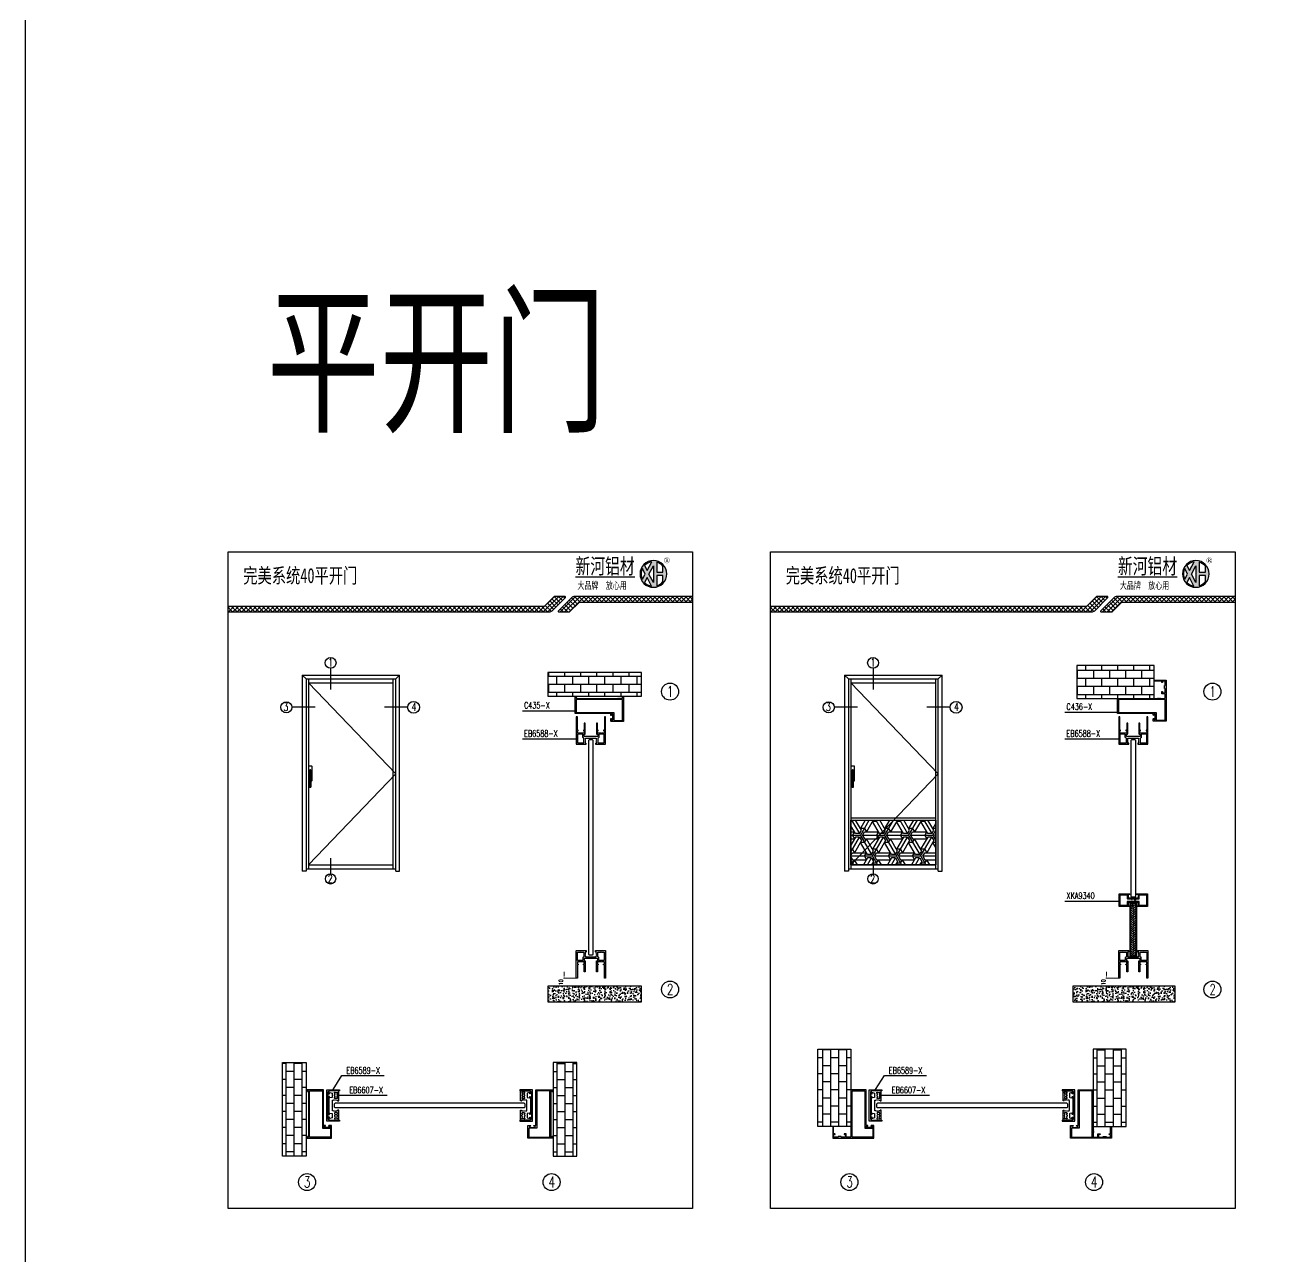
# Model space of a CAD drawing. Header units: millimetres. Extents: x 4423 to 13326, y -1516 to 5738.
# Drawn here: x 4423 to 6022, y 1452 to 3011 of the extents above; entities that cross this region are included whole.
import ezdxf

# ---------------------------------------------------------------- set-up
doc = ezdxf.new("R2010")
doc.units = ezdxf.units.MM
doc.header["$LTSCALE"] = 0.5
for name, color, linetype in [('图层1', 1, 'Continuous'), ('墙体', 2, 'Continuous'), ('玻璃', 4, 'Continuous'), ('铝型材', 1, 'Continuous')]:
    doc.layers.add(name, color=color, linetype=linetype)
doc.styles.add('CTXT', font='romand.shx', dxfattribs={"width": 0.7, "height": 5})
doc.styles.add('宋体', font='', dxfattribs={"height": 3})
doc.styles.add('汇总标注', font='romand.shx', dxfattribs={"width": 0.7, "height": 5})
doc.styles.get('宋体').set_extended_font_data('SimSun')
doc.dimstyles.new('1汇总比例', dxfattribs={"dimscale": 0, "dimtxt": 5, "dimasz": 4, "dimexe": 0.7, "dimexo": 0.625, "dimgap": 1.5, "dimtad": 1, "dimzin": 9, "dimdsep": 46, "dimtxsty": '汇总标注', "dimcen": 0, "dimclrd": 3, "dimclre": 3, "dimclrt": 2, "dimadec": 1, "dimazin": 2, "dimtfac": 1, "dimtofl": 0, "dimtmove": 0, "dimatfit": 3, "dimfxl": 0, "dimtolj": 1, "dimlwd": 13, "dimlwe": 13, "dimarcsym": 0})

# ---------------------------------------------------------------- blocks, each defined once
blk = doc.blocks.new('*D255')
at = {"layer": 'Defpoints', "color": 0, "ltscale": 0.4, "transparency": 16777216}
for p in [(5105.4, 1794.6), (5121.5, 1804.6), (5121.5, 1794.6)]:
    blk.add_point(p, dxfattribs=at)
at = {"layer": '铝型材', "color": 3, "lineweight": 13, "ltscale": 0.4, "transparency": 16777216}
for p, q in [((5105.4, 1808.6), (5105.4, 1812.6)), ((5120.8, 1804.6), (5104.7, 1804.6)), ((5120.8, 1794.6), (5104.7, 1794.6)), ((5105.4, 1790.6), (5105.4, 1786.6))]:
    blk.add_line(p, q, dxfattribs=at)
at = {"layer": '铝型材', "color": 3, "ltscale": 0.4, "transparency": 16777216}
for points in [[(5104.7, 1808.6), (5106.1, 1808.6), (5105.4, 1804.6)], [(5104.7, 1790.6), (5106.1, 1790.6), (5105.4, 1794.6)]]:
    blk.add_solid(points, dxfattribs=at)
at = {"layer": '铝型材', "color": 2, "ltscale": 0.4, "transparency": 16777216, "insert": (5101.4, 1799.6), "char_height": 5, "attachment_point": 5, "rotation": 90, "style": '汇总标注'}
blk.add_mtext('\\A1;10', dxfattribs=at)
blk = doc.blocks.new('*D256')
at = {"layer": 'Defpoints', "color": 0, "ltscale": 0.4, "transparency": 16777216}
for p in [(5791.9, 1794.6), (5808, 1804.6), (5808, 1794.6)]:
    blk.add_point(p, dxfattribs=at)
at = {"layer": '铝型材', "color": 3, "lineweight": 13, "ltscale": 0.4, "transparency": 16777216}
for p, q in [((5791.9, 1808.6), (5791.9, 1812.6)), ((5807.3, 1804.6), (5791.2, 1804.6)), ((5807.3, 1794.6), (5791.2, 1794.6)), ((5791.9, 1790.6), (5791.9, 1786.6))]:
    blk.add_line(p, q, dxfattribs=at)
at = {"layer": '铝型材', "color": 3, "ltscale": 0.4, "transparency": 16777216}
for points in [[(5791.3, 1808.6), (5792.6, 1808.6), (5791.9, 1804.6)], [(5791.3, 1790.6), (5792.6, 1790.6), (5791.9, 1794.6)]]:
    blk.add_solid(points, dxfattribs=at)
at = {"layer": '铝型材', "color": 2, "ltscale": 0.4, "transparency": 16777216, "insert": (5787.9, 1799.6), "char_height": 5, "attachment_point": 5, "rotation": 90, "style": '汇总标注'}
blk.add_mtext('\\A1;10', dxfattribs=at)
blk = doc.blocks.new('C435-X', base_point=(73.3, 13.6))
at = {"layer": '铝型材', "ltscale": 0.4}
for points in [[(57, 36.4), (57, 33.8, 1), (58.1, 33.8), (58.1, 35), (59.5, 35), (59.5, 27.5), (58.1, 27.5), (58.1, 28.9, 1), (57, 28.9), (57, 26.9), (33, 26.9), (32.8, 26.7), (32.6, 26.9), (12.3, 26.9, 0.414214), (11.8, 26.4), (11.8, 7.9), (11.8, 5.2, 0.414214), (12.1, 4.9), (14.1, 4.9, 0.414214), (14.4, 5.2), (14.4, 5.7, 0.414214), (14.1, 6), (13.1, 6), (13.1, 7.9), (32.4, 7.9), (32.6, 8.1), (32.8, 7.9), (35.6, 7.9), (35.8, 8.1), (36, 7.9), (66.1, 7.9, 1), (66.7, 7.9), (67.6, 7.9, 1), (68.2, 7.9), (69.1, 7.9, 1), (69.7, 7.9), (72, 7.9), (72, 6), (71, 6, 0.414214), (70.7, 5.7), (70.7, 5.2, 0.414214), (71, 4.9), (73, 4.9, 0.414214), (73.3, 5.2), (73.3, 36.6, 0.414214), (73, 36.9), (57.5, 36.9, 0.414214)], [(72, 9.2), (13.1, 9.2), (13.1, 25.6), (60.4, 25.6, 0.414214), (60.7, 25.9), (60.7, 35.6), (72, 35.6)]]:
    blk.add_lwpolyline(points, format="xyb", close=True, dxfattribs=at)
blk = doc.blocks.new('EB6588-X', base_point=(41, 39.3))
at = {"layer": '铝型材', "ltscale": 0.4}
for points in [[(47.4, 46.2), (47, 45.9, -0.668179), (46.7, 46), (46.7, 47.1, -0.414214), (46.9, 47.3), (59.2, 47.3, -0.414214), (59.5, 47), (59.5, 12.6, -0.414214), (59.2, 12.3), (58.4, 12.3, -0.414214), (58.1, 12.6), (58.1, 29.3), (57.4, 29.3, -0.414214), (57.1, 29.6), (57.1, 29.8, -0.414214), (57.4, 30.1), (58.1, 30.1), (58.1, 33.1), (54.3, 33.1), (54, 33.4), (53.7, 33.1), (49.3, 33.1), (49.3, 30.1), (50, 30.1, -0.414214), (50.3, 29.8), (50.3, 29.6, -0.414214), (50, 29.3), (49.3, 29.3), (49.3, 20.6, -0.414214), (49, 20.3), (48.4, 20.3, -0.414214), (48.1, 20.6), (48.1, 34, -0.414214), (48.4, 34.3), (49.6, 34.3), (49.6, 37.3), (32.4, 37.3), (32.4, 34.3), (33.6, 34.3, -0.414214), (33.9, 34), (33.9, 20.6, -0.414214), (33.6, 20.3), (33, 20.3, -0.414214), (32.7, 20.6), (32.7, 29.3), (32, 29.3, -0.414214), (31.7, 29.6), (31.7, 29.8, -0.414214), (32, 30.1), (32.7, 30.1), (32.7, 33.1), (28.3, 33.1), (28, 33.4), (27.7, 33.1), (23.9, 33.1), (23.9, 30.1), (24.6, 30.1, -0.414214), (24.9, 29.8), (24.9, 29.6, -0.414214), (24.6, 29.3), (23.9, 29.3), (23.9, 12.6, -0.414214), (23.6, 12.3), (22.8, 12.3, -0.414214), (22.5, 12.6), (22.5, 47, -0.414214), (22.8, 47.3), (35, 47.3, -0.414214), (35.2, 47.1), (35.2, 46, -0.668179), (34.9, 45.9), (34.5, 46.2, 0.668179), (34.2, 46.1), (34.2, 44.6), (33.9, 44.3), (34.2, 44), (33.9, 43.7), (34.2, 43.4), (33.9, 43.1), (34.2, 42.8), (33.9, 42.5), (34.2, 42.2), (33.9, 41.9), (34.2, 41.6), (33.9, 41.3), (34.2, 41), (33.9, 40.7), (34.2, 40.4), (34.2, 39.8, 0.414214), (34.7, 39.3), (47.2, 39.3, 0.414214), (47.7, 39.8), (47.7, 40.4), (48, 40.7), (47.7, 41), (48, 41.3), (47.7, 41.6), (48, 41.9), (47.7, 42.2), (48, 42.5), (47.7, 42.8), (48, 43.1), (47.7, 43.4), (48, 43.7), (47.7, 44), (48, 44.3), (47.7, 44.6), (47.7, 46.1, 0.668179)], [(30.9, 38.3), (30.9, 34.6), (24, 34.6), (24, 45.3), (27.7, 45.3), (28, 45.6), (28.3, 45.3), (32.2, 45.3), (32.2, 39.3), (31.9, 39.3, 0.414214)], [(49.7, 39.3), (49.7, 45.3), (53.7, 45.3), (54, 45.6), (54.3, 45.3), (58, 45.3), (58, 34.6), (51.1, 34.6), (51.1, 38.3, 0.414214), (50.1, 39.3)]]:
    blk.add_lwpolyline(points, format="xyb", close=True, dxfattribs=at)
blk = doc.blocks.new('EB6607-X', base_point=(28.5, 10.9))
at = {"layer": '铝型材', "ltscale": 0.4}
for points in [[(22.4, 17.6, 0.668179), (22.8, 17.7), (22.8, 18.7, 0.414214), (22.6, 18.9), (10.3, 18.9, 0.402142), (10, 18.6), (10, 17.9), (9.6, 17), (9.6, 16.2), (10, 14.3), (10, 6.7, 0.414214), (10.3, 6.4), (13.4, 6.4, 0.414214), (13.7, 6.7), (13.7, 7.1, 0.414214), (13.4, 7.4), (12.4, 7.4, -0.493145), (12.1, 7.8), (12.8, 10.4, -0.339454), (13.1, 10.6), (17.9, 10.6, -0.339454), (18.2, 10.4), (18.9, 7.8, -0.493145), (18.6, 7.4), (17.6, 7.4, 0.414214), (17.3, 7.1), (17.3, 6.7, 0.414214), (17.6, 6.4), (39.4, 6.4, 0.414214), (39.7, 6.7), (39.7, 7.1, 0.414214), (39.4, 7.4), (38.4, 7.4, -0.493145), (38.1, 7.8), (38.8, 10.4, -0.339454), (39.1, 10.6), (43.9, 10.6, -0.339454), (44.2, 10.4), (44.9, 7.8, -0.493145), (44.6, 7.4), (43.6, 7.4, 0.414214), (43.3, 7.1), (43.3, 6.7, 0.414214), (43.6, 6.4), (46.7, 6.4, 0.414214), (47, 6.7), (47, 14.3), (47.4, 16.2), (47.4, 17), (47, 17.9), (47, 18.6, 0.402142), (46.7, 18.9), (34.5, 18.9, 0.414214), (34.3, 18.7), (34.3, 17.7, 0.668179), (34.6, 17.6), (34.9, 17.9, -0.668179), (35.3, 17.7), (35.3, 16.2), (35.6, 15.9), (35.3, 15.6), (35.6, 15.3), (35.3, 15), (35.6, 14.7), (35.3, 14.4), (35.6, 14.1), (35.3, 13.8), (35.6, 13.5), (35.3, 13.2), (35.6, 12.9), (35.3, 12.6), (35.6, 12.3), (35.3, 12), (35.3, 11.4, -0.414214), (34.8, 10.9), (22.3, 10.9, -0.414214), (21.8, 11.4), (21.8, 12), (21.5, 12.3), (21.8, 12.6), (21.5, 12.9), (21.8, 13.2), (21.5, 13.5), (21.8, 13.8), (21.5, 14.1), (21.8, 14.4), (21.5, 14.7), (21.8, 15), (21.5, 15.3), (21.8, 15.6), (21.5, 15.9), (21.8, 16.2), (21.8, 17.7, -0.668179), (22.1, 17.9)], [(19.1, 13.7, -0.267949), (18.6, 13.7), (17.4, 14.3, 0.267949), (16.9, 14.3), (15.8, 13.7, -0.267949), (15.3, 13.7), (14.1, 14.3, 0.267949), (13.6, 14.3), (12.3, 13.6, -0.57735), (11.5, 14), (11.5, 16.9, -0.57735), (12.3, 17.3), (13.6, 16.5, 0.267949), (14.1, 16.5), (15.3, 17.2, -0.267949), (15.8, 17.2), (16.9, 16.5, 0.267949), (17.4, 16.5), (18.6, 17.2, -0.267949), (19.1, 17.2), (19.6, 16.9, -0.267949), (19.8, 16.6), (19.8, 14.3, -0.267949), (19.6, 14)], [(38, 13.7, 0.267949), (38.5, 13.7), (39.6, 14.3, -0.267949), (40.1, 14.3), (41.3, 13.7, 0.267949), (41.8, 13.7), (42.9, 14.3, -0.267949), (43.4, 14.3), (44.8, 13.6, 0.57735), (45.5, 14), (45.5, 16.9, 0.57735), (44.8, 17.3), (43.4, 16.5, -0.267949), (42.9, 16.5), (41.8, 17.2, 0.267949), (41.3, 17.2), (40.1, 16.5, -0.267949), (39.6, 16.5), (38.5, 17.2, 0.267949), (38, 17.2), (37.4, 16.9, 0.267949), (37.3, 16.6), (37.3, 14.3, 0.267949), (37.4, 14)]]:
    blk.add_lwpolyline(points, format="xyb", close=True, dxfattribs=at)
blk = doc.blocks.new('EB6589-X', base_point=(8.2, 19))
at = {"layer": '铝型材', "ltscale": 0.4}
blk.add_lwpolyline([(47, 16.3, -0.192258), (46.5, 17.7), (46.5, 19, -0.414214), (46.8, 19.3), (47.6, 19.3, -0.414214), (47.9, 19), (47.9, 3.8, -0.414214), (47.4, 3.3), (8.4, 3.3, -0.414214), (7.9, 3.8), (7.9, 19, -0.414214), (8.2, 19.3), (9, 19.3, -0.414214), (9.3, 19), (9.3, 17.7, -0.192258), (8.7, 16.3), (8.7, 15), (8.7, 11), (9.2, 10.5), (9.2, 5.8), (10.4, 5.8, -0.414214), (10.7, 5.5), (10.7, 4.8), (45, 4.8), (45, 5.5, -0.414214), (45.3, 5.8), (46.1, 5.8), (46.5, 5.8), (46.5, 10.5), (47, 11), (47, 15)], format="xyb", close=True, dxfattribs=at)
blk = doc.blocks.new('C436-X', base_point=(77.7, 33.2))
at = {"layer": '铝型材', "ltscale": 0.4}
for points in [[(75.6, 19.9), (75.6, 18.3), (75.8, 18.1), (75.6, 17.9), (75.6, 16.3, 0.414214), (75.8, 16.1), (76.4, 16.1), (76.4, 10.5), (73.1, 10.5), (73.1, 12, 0.414214), (72.8, 12.3), (72.4, 12.3, 0.414214), (72.1, 12), (72.1, 10.5), (63, 10.5, 0.414214), (62.7, 10.2), (62.7, 9.7, 0.414214), (63, 9.4), (77.4, 9.4, 0.414214), (77.7, 9.7), (77.7, 61.1, 0.414214), (77.4, 61.4), (61.9, 61.4, 0.414214), (61.4, 60.9), (61.4, 58.3, 1), (62.5, 58.3), (62.5, 59.5), (63.9, 59.5), (63.9, 52), (62.5, 52), (62.5, 53.4, 1), (61.4, 53.4), (61.4, 51.6), (37.4, 51.6), (37.2, 51.4), (37, 51.6), (16.7, 51.6, 0.414214), (16.2, 51.1), (16.2, 32.8, 0.414214), (16.5, 32.5), (36.9, 32.5), (37.1, 32.7), (37.3, 32.5), (40.1, 32.5), (40.3, 32.7), (40.5, 32.5), (66.9, 32.5, 1), (67.5, 32.5), (68.4, 32.5, 1), (69, 32.5), (69.9, 32.5, 1), (70.5, 32.5), (75.9, 32.5, -0.414214), (76.4, 32), (76.4, 26.6), (72.4, 26.6, 0.414214), (72.1, 26.3), (72.1, 24.1, 0.414214), (72.4, 23.8), (72.8, 23.8, 0.414214), (73.1, 24.1), (73.1, 25.6), (76.4, 25.6), (76.4, 20.1), (75.8, 20.1, 0.414214)], [(65.1, 50.5), (65.1, 60.1), (76.4, 60.1), (76.4, 33.8), (17.5, 33.8), (17.5, 50.2), (64.8, 50.2, 0.414214)]]:
    blk.add_lwpolyline(points, format="xyb", close=True, dxfattribs=at)
blk = doc.blocks.new('XKA9340', base_point=(31.2, 16.6))
at = {"layer": '铝型材', "ltscale": 0.4}
for points in [[(24.7, 13.3), (24.7, 13.1, -0.267949), (24.6, 12.9, 0.57735), (24.6, 12.6, -0.267949), (24.7, 12.4, -0.267949), (24.6, 12.2, 0.57735), (24.6, 11.9, -0.267949), (24.7, 11.7, -0.267949), (24.6, 11.5, 0.57735), (24.6, 11.2, -0.267949), (24.7, 11, -0.267949), (24.6, 10.8, 0.57735), (24.6, 10.5, -0.267949), (24.7, 10.3), (24.7, 9.8, 0.414214), (25, 9.5), (25.4, 9.5), (25.7, 9.2), (26, 9.5), (26.7, 9.5, -0.414214), (27, 9.2), (27, 8.9, -0.414214), (26.7, 8.6), (26, 8.6), (25.7, 8.9), (25.4, 8.6), (13.5, 8.6, -0.414214), (13.2, 8.9), (13.2, 16.6), (13.2, 24.3, -0.414214), (13.5, 24.6), (25.4, 24.6), (25.7, 24.3), (26, 24.6), (26.7, 24.6, -0.414214), (27, 24.3), (27, 24, -0.414214), (26.7, 23.7), (26, 23.7), (25.7, 24), (25.4, 23.7), (25, 23.7, 0.414214), (24.7, 23.4), (24.7, 22.8, -0.267949), (24.6, 22.6, 0.57735), (24.6, 22.3, -0.267949), (24.7, 22.1, -0.267949), (24.6, 21.9, 0.57735), (24.6, 21.6, -0.267949), (24.7, 21.4, -0.267949), (24.6, 21.2, 0.57735), (24.6, 20.9, -0.267949), (24.7, 20.7, -0.267949), (24.6, 20.5, 0.57735), (24.6, 20.2, -0.267949), (24.7, 20), (24.7, 19.9, 0.414214), (25, 19.6), (26.7, 19.6, -0.267949), (26.9, 19.5, 0.57735), (27.2, 19.5, -0.57735), (27.6, 19.5, 0.267949), (27.7, 19.4, 0.267949), (27.9, 19.5, -0.267949), (28.1, 19.6, -0.267949), (28.2, 19.5, 0.267949), (28.4, 19.4, 0.267949), (28.6, 19.5, -0.267949), (28.8, 19.6, -0.267949), (28.9, 19.5, 0.267949), (29.1, 19.4, 0.267949), (29.3, 19.5, -0.267949), (29.5, 19.6, -0.267949), (29.6, 19.5, 0.267949), (29.8, 19.4, 0.267949), (30, 19.5, -0.267949), (30.2, 19.6, -0.267949), (30.3, 19.5, 0.267949), (30.5, 19.4, 0.267949), (30.7, 19.5, -0.267949), (30.8, 19.6, -0.267949), (31, 19.5, 0.267949), (31.2, 19.4, 0.267949), (31.4, 19.5, -0.267949), (31.5, 19.6, -0.267949), (31.7, 19.5, 0.267949), (31.9, 19.4, 0.267949), (32.1, 19.5, -0.267949), (32.2, 19.6, -0.267949), (32.4, 19.5, 0.267949), (32.6, 19.4, 0.267949), (32.7, 19.5, -0.267949), (32.9, 19.6, -0.267949), (33.1, 19.5, 0.267949), (33.3, 19.4, 0.267949), (33.4, 19.5, -0.267949), (33.6, 19.6, -0.267949), (33.8, 19.5, 0.267949), (34, 19.4, 0.267949), (34.1, 19.5, -0.267949), (34.3, 19.6, -0.267949), (34.5, 19.5, 0.267949), (34.7, 19.4, 0.267949), (34.8, 19.5, -0.57735), (35.2, 19.5, 0.57735), (35.5, 19.5, -0.267949), (35.7, 19.6), (37.3, 19.6, 0.414214), (37.6, 19.9), (37.6, 20, -0.267949), (37.7, 20.2, 0.57735), (37.7, 20.5, -0.267949), (37.6, 20.7, -0.267949), (37.7, 20.9, 0.57735), (37.7, 21.2, -0.267949), (37.6, 21.4, -0.267949), (37.7, 21.6, 0.57735), (37.7, 21.9, -0.267949), (37.6, 22.1, -0.267949), (37.7, 22.3, 0.57735), (37.7, 22.6, -0.267949), (37.6, 22.8), (37.6, 23.4, 0.414214), (37.3, 23.7), (37, 23.7), (36.7, 24), (36.4, 23.7), (35.6, 23.7, -0.414214), (35.3, 24), (35.3, 24.3, -0.414214), (35.6, 24.6), (36.4, 24.6), (36.7, 24.3), (37, 24.6), (48.9, 24.6, -0.414214), (49.2, 24.3), (49.2, 16.6), (49.2, 8.9, -0.414214), (48.9, 8.6), (37, 8.6), (36.7, 8.9), (36.4, 8.6), (35.6, 8.6, -0.414214), (35.3, 8.9), (35.3, 9.2, -0.414214), (35.6, 9.5), (36.4, 9.5), (36.7, 9.2), (37, 9.5), (37.3, 9.5, 0.414214), (37.6, 9.8), (37.6, 10.3, -0.267949), (37.7, 10.5, 0.57735), (37.7, 10.8, -0.267949), (37.6, 11, -0.267949), (37.7, 11.2, 0.57735), (37.7, 11.5, -0.267949), (37.6, 11.7, -0.267949), (37.7, 11.9, 0.57735), (37.7, 12.2, -0.267949), (37.6, 12.4, -0.267949), (37.7, 12.6, 0.57735), (37.7, 12.9, -0.267949), (37.6, 13.1), (37.6, 13.3, 0.414214), (37.3, 13.6), (35.7, 13.6, -0.267949), (35.5, 13.7, 0.57735), (35.2, 13.7, -0.57735), (34.8, 13.7, 0.267949), (34.7, 13.8, 0.267949), (34.5, 13.7, -0.267949), (34.3, 13.6, -0.267949), (34.1, 13.7, 0.267949), (34, 13.8, 0.267949), (33.8, 13.7, -0.267949), (33.6, 13.6, -0.267949), (33.4, 13.7, 0.267949), (33.3, 13.8, 0.267949), (33.1, 13.7, -0.267949), (32.9, 13.6, -0.267949), (32.7, 13.7, 0.267949), (32.6, 13.8, 0.267949), (32.4, 13.7, -0.267949), (32.2, 13.6, -0.267949), (32.1, 13.7, 0.267949), (31.9, 13.8, 0.267949), (31.7, 13.7, -0.267949), (31.5, 13.6, -0.267949), (31.4, 13.7, 0.267949), (31.2, 13.8, 0.267949), (31, 13.7, -0.267949), (30.8, 13.6, -0.267949), (30.7, 13.7, 0.267949), (30.5, 13.8, 0.267949), (30.3, 13.7, -0.267949), (30.2, 13.6, -0.267949), (30, 13.7, 0.267949), (29.8, 13.8, 0.267949), (29.6, 13.7, -0.267949), (29.5, 13.6, -0.267949), (29.3, 13.7, 0.267949), (29.1, 13.8, 0.267949), (28.9, 13.7, -0.267949), (28.8, 13.6, -0.267949), (28.6, 13.7, 0.267949), (28.4, 13.8, 0.267949), (28.2, 13.7, -0.267949), (28.1, 13.6, -0.267949), (27.9, 13.7, 0.267949), (27.7, 13.8, 0.267949), (27.6, 13.7, -0.57735), (27.2, 13.7, 0.57735), (26.9, 13.7, -0.267949), (26.7, 13.6), (25, 13.6, 0.414214)], [(23.5, 14.5), (23.5, 10.1, -0.414214), (23.2, 9.8), (14.7, 9.8, -0.414214), (14.4, 10.1), (14.4, 23.1, -0.414214), (14.7, 23.4), (23.2, 23.4, -0.414214), (23.5, 23.1), (23.5, 18.7, 0.414214), (23.8, 18.4), (28.6, 18.4, -0.355911), (28.9, 18.1, 0.600192), (29.9, 17.8, -2.445695), (29.9, 15.3, 0.600192), (28.9, 15, -0.355911), (28.6, 14.8), (23.8, 14.8, 0.414214)], [(38.8, 18.7), (38.8, 23.1, -0.414214), (39.1, 23.4), (47.7, 23.4, -0.414214), (48, 23.1), (48, 10.1, -0.414214), (47.7, 9.8), (39.1, 9.8, -0.414214), (38.8, 10.1), (38.8, 14.5, 0.414214), (38.5, 14.8), (34.1, 14.8, -0.560232), (33.9, 15.2, 0.240408), (33.9, 17.9, -0.560232), (34.1, 18.4), (38.5, 18.4, 0.414214)]]:
    blk.add_lwpolyline(points, format="xyb", close=True, dxfattribs=at)

msp = doc.modelspace()

# ---------------------------------------------------------------- hatches: boundary and pattern name
at = {"layer": '墙体', "ltscale": 0.4}
h = msp.add_hatch(dxfattribs=at)
h.set_pattern_fill('AR-B816', color=256, scale=0.05, style=0)
h.set_pattern_definition([(0, (-8833.198, -1633.047), (0, 10.16), []), (90, (-8833.198, -1633.047), (-10.16, 10.16), [10.16, -10.16])])
h.paths.add_polyline_path([(5084.8689, 2161.7065), (5203.2648, 2161.7065), (5203.2648, 2191.7065), (5084.8689, 2191.7065)])
h = msp.add_hatch(dxfattribs=at)
h.set_pattern_fill('AR-B816', color=256, scale=0.05, style=0)
h.set_pattern_definition([(0, (-8184.189, -1635.873), (0, 10.16), []), (90, (-8184.189, -1635.873), (-10.16, 10.16), [10.16, -10.16])])
h.paths.add_polyline_path([(5754.3116, 2158.8809), (5852.2738, 2158.8809), (5852.2738, 2200.7016), (5754.3116, 2200.7016)])
h = msp.add_hatch(dxfattribs=at)
h.set_pattern_fill('AR-CONC', color=256, scale=0.05, style=0)
h.set_pattern_definition([(50, (31.917, -897.541), (9.109233, -0.796954), [0.9525, -10.4775]), (355, (31.917, -897.541), (-1.762141, 9.552832), [0.762, -8.382]), (100.451, (32.676, -897.6075), (7.347125, 8.755834), [0.8095, -8.9045]), (46.1842, (31.917, -895.001), (13.553952, -2.102116), [1.42875, -15.71625]), (96.6356, (33.046, -895.176), (11.870212, 12.371278), [1.21425, -13.35675]), (351.184, (31.917, -895.001), (11.87023, 12.371256), [1.143, -12.573]), (21, (33.187, -895.636), (7.580744, -5.113276), [0.9525, -10.4775]), (326, (33.187, -895.636), (3.090101, 9.209398), [0.762, -8.382]), (71.4514, (33.819, -896.062), (10.670825, 4.096143), [0.8095, -8.9045]), (37.5, (31.917, -897.541), (0.1544302, 4.227752), [0, -8.2804, 0, -8.509, 0, -8.41375]), (7.5, (31.917, -897.541), (3.340983, 5.0090287), [0, -4.8514, 0, -8.0899, 0, -3.20675]), (327.5, (29.0848, -897.541), (6.7795298, -0.2864372), [0, -3.175, 0, -9.906, 0, -13.1445]), (317.5, (27.815, -897.541), (7.406459, 1.2713246), [0, -4.1275, 0, -6.5786, 0, -9.3345])])
h.paths.add_polyline_path([(5203.2648, 1794.5732), (5084.8689, 1794.5732), (5084.8689, 1774.5732), (5203.2648, 1774.5732)])
h = msp.add_hatch(dxfattribs=at)
h.set_pattern_fill('AR-CONC', color=256, scale=0.05, style=0)
h.set_pattern_definition([(50, (707.254, -897.541), (9.109233, -0.796954), [0.9525, -10.4775]), (355, (707.254, -897.541), (-1.762141, 9.552832), [0.762, -8.382]), (100.451, (708.0135, -897.6075), (7.347125, 8.755834), [0.8095, -8.9045]), (46.1842, (707.254, -895.001), (13.553952, -2.102116), [1.42875, -15.71625]), (96.6356, (708.384, -895.176), (11.870212, 12.371278), [1.21425, -13.35675]), (351.184, (707.254, -895.001), (11.87023, 12.371256), [1.143, -12.573]), (21, (708.524, -895.636), (7.580744, -5.113276), [0.9525, -10.4775]), (326, (708.524, -895.636), (3.090101, 9.209398), [0.762, -8.382]), (71.4514, (709.156, -896.062), (10.670825, 4.096143), [0.8095, -8.9045]), (37.5, (707.2544, -897.541), (0.1544302, 4.227752), [0, -8.2804, 0, -8.509, 0, -8.41375]), (7.5, (707.2544, -897.541), (3.340983, 5.0090287), [0, -4.8514, 0, -8.0899, 0, -3.20675]), (327.5, (704.4223, -897.541), (6.7795298, -0.2864372), [0, -3.175, 0, -9.906, 0, -13.1445]), (317.5, (703.152, -897.541), (7.406459, 1.2713246), [0, -4.1275, 0, -6.5786, 0, -9.3345])])
h.paths.add_polyline_path([(5878.6023, 1794.5732), (5749.0966, 1794.5732), (5749.0966, 1774.5732), (5878.6023, 1774.5732)])
h = msp.add_hatch(dxfattribs=at)
h.set_pattern_fill('AR-B816', color=256, scale=0.05, angle=-90, style=0)
h.set_pattern_definition([(270, (9263.135, 15653.502), (-10.16, -2e-15), []), (180, (9263.135, 15653.502), (-10.16, 10.16), [10.16, -10.16])])
h.paths.add_polyline_path([(5468.3819, 1715.0017), (5468.3819, 1617.0395), (5426.5612, 1617.0395), (5426.5612, 1715.0017)])
h = msp.add_hatch(dxfattribs=at)
h.set_pattern_fill('AR-B816', color=256, scale=0.05, angle=-90, style=0)
h.set_pattern_definition([(270, (1980.342, 15653.502), (10.16, -2e-15), []), (360, (1980.342, 15653.502), (10.16, 10.16), [10.16, -10.16])])
h.paths.add_polyline_path([(5775.0953, 1715.0017), (5775.0953, 1617.0395), (5816.9161, 1617.0395), (5816.9161, 1715.0017)])
h = msp.add_hatch(dxfattribs=at)
h.set_pattern_fill('AR-B816', color=256, scale=0.05, angle=-90, style=0)
h.set_pattern_definition([(270, (8573.794, 15615.995), (-10.16, -2e-15), []), (180, (8573.794, 15615.995), (-10.16, 10.16), [10.16, -10.16])])
h.paths.add_polyline_path([(4779.0401, 1697.9282), (4779.0401, 1579.5323), (4749.0401, 1579.5323), (4749.0401, 1697.9282)])
h = msp.add_hatch(dxfattribs=at)
h.set_pattern_fill('AR-B816', color=256, scale=0.05, angle=-90, style=0)
h.set_pattern_definition([(270, (1296.651, 15615.995), (10.16, -2e-15), []), (360, (1296.651, 15615.995), (10.16, 10.16), [10.16, -10.16])])
h.paths.add_polyline_path([(5091.4048, 1697.9282), (5091.4048, 1579.5323), (5121.4048, 1579.5323), (5121.4048, 1697.9282)])
at = {"layer": '铝型材', "ltscale": 0.4}
h = msp.add_hatch(color=256, dxfattribs=at)
h.paths.add_polyline_path([(5218.3892, 2326.5995), (5218.3892, 2305.4877), (5212.7987, 2316.2211)], flags=16)
edge = h.paths.add_edge_path(flags=16)
edge.add_line((5230.5048, 2314.2537), (5222.6648, 2314.2537))
edge.add_line((5222.6648, 2314.2537), (5222.6648, 2301.4689))
edge.add_arc((5218.3892, 2316.3876), 15.5193, 285.9918131, 321.3226415)
edge.add_line((5230.5048, 2306.689), (5230.5048, 2314.2537))
edge = h.paths.add_edge_path(flags=16)
edge.add_line((5230.5048, 2318.5215), (5230.5048, 2326.0861))
edge.add_arc((5218.3892, 2316.3876), 15.5193, 38.6773585, 74.0081869)
edge.add_line((5222.6648, 2331.3063), (5222.6648, 2318.5215))
edge.add_line((5222.6648, 2318.5215), (5230.5048, 2318.5215))
edge = h.paths.add_edge_path(flags=16)
edge.add_line((5207.1422, 2327.0812), (5210.4157, 2320.7964))
edge.add_line((5210.4157, 2320.7964), (5216.3263, 2331.7692))
edge.add_arc((5218.3892, 2316.3876), 15.5193, 97.6385734, 136.4447587)
edge = h.paths.add_edge_path(flags=16)
edge.add_line((5204.41, 2309.6474), (5207.9692, 2316.2547))
edge.add_line((5207.9692, 2316.2547), (5204.4001, 2323.1072))
edge.add_arc((5218.3892, 2316.3876), 15.5193, 154.3429743, 180)
edge.add_arc((5218.3892, 2316.3876), 15.5193, 180, 205.7413115)
edge = h.paths.add_edge_path(flags=16)
edge.add_line((5215.8766, 2301.073), (5210.3522, 2311.6795))
edge.add_line((5210.3522, 2311.6795), (5207.1331, 2305.7035))
edge.add_arc((5218.3892, 2316.3876), 15.5193, 223.5065419, 260.6825205)
edge = h.paths.add_edge_path()
edge.add_arc((5218.3892, 2316.3876), 16.9053, 180, 360)
edge.add_arc((5218.3892, 2316.3876), 16.9053, 0, 180)
h = msp.add_hatch(color=256, dxfattribs=at)
h.paths.add_polyline_path([(5904.9054, 2326.5995), (5904.9054, 2305.4877), (5899.3149, 2316.2211)], flags=16)
edge = h.paths.add_edge_path(flags=16)
edge.add_line((5917.021, 2314.2537), (5909.181, 2314.2537))
edge.add_line((5909.181, 2314.2537), (5909.181, 2301.4689))
edge.add_arc((5904.9054, 2316.3876), 15.5193, 285.9918131, 321.3226415)
edge.add_line((5917.021, 2306.689), (5917.021, 2314.2537))
edge = h.paths.add_edge_path(flags=16)
edge.add_line((5917.021, 2318.5215), (5917.021, 2326.0861))
edge.add_arc((5904.9054, 2316.3876), 15.5193, 38.6773585, 74.0081869)
edge.add_line((5909.181, 2331.3063), (5909.181, 2318.5215))
edge.add_line((5909.181, 2318.5215), (5917.021, 2318.5215))
edge = h.paths.add_edge_path(flags=16)
edge.add_line((5893.6584, 2327.0812), (5896.9318, 2320.7964))
edge.add_line((5896.9318, 2320.7964), (5902.8425, 2331.7692))
edge.add_arc((5904.9054, 2316.3876), 15.5193, 97.6385734, 136.4447587)
edge = h.paths.add_edge_path(flags=16)
edge.add_line((5890.9262, 2309.6474), (5894.4854, 2316.2547))
edge.add_line((5894.4854, 2316.2547), (5890.9163, 2323.1072))
edge.add_arc((5904.9054, 2316.3876), 15.5193, 154.3429743, 180)
edge.add_arc((5904.9054, 2316.3876), 15.5193, 180, 205.7413115)
edge = h.paths.add_edge_path(flags=16)
edge.add_line((5902.3928, 2301.073), (5896.8684, 2311.6795))
edge.add_line((5896.8684, 2311.6795), (5893.6493, 2305.7035))
edge.add_arc((5904.9054, 2316.3876), 15.5193, 223.5065419, 260.6825205)
edge = h.paths.add_edge_path()
edge.add_arc((5904.9054, 2316.3876), 16.9053, 180, 360)
edge.add_arc((5904.9054, 2316.3876), 16.9053, 0, 180)
at = {"layer": '铝型材'}
h = msp.add_hatch(dxfattribs=at)
h.set_pattern_fill('NET', color=1, scale=1.25, angle=45, style=0)
h.set_pattern_definition([(45, (2805.734, 264.3284), (-2.80633, 2.80633), []), (135, (2805.734, 264.3284), (-2.80633, -2.80633), [])])
h.paths.add_polyline_path([(5106.985, 2286.3791, 0.668178638), (5106.3911, 2287.813), (5092.7382, 2287.813), (5080.1382, 2275.213), (4680.073, 2275.213), (4680.073, 2268.213), (5086.4994, 2268.213, 0.198912367), (5090.4592, 2269.8532)])
h = msp.add_hatch(dxfattribs=at)
h.set_pattern_fill('NET', color=3, scale=1.25, angle=45, style=0)
h.set_pattern_definition([(45, (-588.837, 1153.3364), (-2.80633, 2.80633), []), (135, (-588.837, 1153.3364), (-2.80633, -2.80633), [])])
h.paths.add_polyline_path([(5098.0934, 2269.647, 0.668178638), (5098.6873, 2268.213), (5112.3402, 2268.213), (5124.9402, 2280.813), (5268.073, 2280.813), (5268.073, 2287.813), (5118.579, 2287.813, 0.198912367), (5114.6192, 2286.1728)])
h = msp.add_hatch(dxfattribs=at)
h.set_pattern_fill('NET', color=1, scale=1.25, angle=45, style=0)
h.set_pattern_definition([(45, (3492.25, 264.3284), (-2.80633, 2.80633), []), (135, (3492.25, 264.3284), (-2.80633, -2.80633), [])])
h.paths.add_polyline_path([(5793.5012, 2286.3791, 0.668178638), (5792.9073, 2287.813), (5779.2544, 2287.813), (5766.6544, 2275.213), (5366.5892, 2275.213), (5366.5892, 2268.213), (5773.0156, 2268.213, 0.198912367), (5776.9754, 2269.8532)])
h = msp.add_hatch(dxfattribs=at)
h.set_pattern_fill('NET', color=3, scale=1.25, angle=45, style=0)
h.set_pattern_definition([(45, (97.6793, 1153.3364), (-2.80633, 2.80633), []), (135, (97.6793, 1153.3364), (-2.80633, -2.80633), [])])
h.paths.add_polyline_path([(5784.6096, 2269.647, 0.668178638), (5785.2035, 2268.213), (5798.8564, 2268.213), (5811.4564, 2280.813), (5954.5892, 2280.813), (5954.5892, 2287.813), (5805.0952, 2287.813, 0.198912367), (5801.1354, 2286.1728)])
at = {"layer": '铝型材', "ltscale": 0.4}
h = msp.add_hatch(dxfattribs=at)
h.set_pattern_fill('ESCHER', color=256, style=0)
h.set_pattern_definition([(60, (-7336.422, -1578.108), (-30.48004, 2.3e-05), [27.94, -2.54]), (180, (-7336.422, -1578.108), (15.24, -26.3965), [27.94, -2.54]), (300, (-7336.422, -1578.108), (30.48004, 2.3e-05), [27.94, -2.54]), (60, (-7333.882, -1578.108), (-30.48004, 2.3e-05), [5.08, -25.4]), (300, (-7333.882, -1578.108), (30.48004, 2.3e-05), [5.08, -25.4]), (60, (-7337.692, -1575.91), (-30.48004, 2.3e-05), [5.08, -25.4]), (180, (-7337.692, -1575.91), (15.24, -26.3965), [5.08, -25.4]), (300, (-7337.692, -1580.308), (30.48004, 2.3e-05), [5.08, -25.4]), (180, (-7337.692, -1580.308), (15.24, -26.3965), [5.08, -25.4]), (60, (-7346.582, -1578.108), (-30.48004, 2.3e-05), [5.08, -25.4]), (300, (-7346.582, -1578.108), (30.48004, 2.3e-05), [5.08, -25.4]), (60, (-7331.342, -1586.907), (-30.48004, 2.3e-05), [5.08, -25.4]), (180, (-7331.342, -1586.907), (15.24, -26.3965), [5.08, -25.4]), (300, (-7331.342, -1569.31), (30.48004, 2.3e-05), [5.08, -25.4]), (180, (-7331.342, -1569.31), (15.24, -26.3965), [5.08, -25.4]), (0, (-7331.342, -1573.71), (-15.24, 26.3965), [17.78, -12.7]), (0, (-7331.342, -1582.508), (-15.24, 26.3965), [17.78, -12.7]), (120, (-7335.152, -1571.51), (-30.48004, -2.3e-05), [17.78, -12.7]), (120, (-7342.772, -1575.91), (-30.48004, -2.3e-05), [17.78, -12.7]), (240, (-7342.772, -1580.308), (15.24004, -26.396477), [17.78, -12.7]), (240, (-7335.152, -1584.708), (15.24004, -26.396477), [17.78, -12.7])])
h.paths.add_polyline_path([(5468.3222, 2004.8393), (5575.7368, 2004.8393), (5575.7368, 1947.9693), (5468.3222, 1947.9693)])
h = msp.add_hatch(dxfattribs=at)
h.set_pattern_fill('AR-HBONE', color=256, scale=0.02, style=0)
h.set_pattern_definition([(45, (-2790.2183, -1582.1968), (3e-16, 2.87368196), [6.096, -2.032]), (135, (-2788.7815, -1580.76), (3e-16, 2.87368196), [6.096, -2.032])])
h.paths.add_polyline_path([(5821.7738, 1899.485), (5829.7738, 1899.485), (5829.7738, 1832.5732), (5821.7738, 1832.5732)])

# ---------------------------------------------------------------- linework, layer by layer
at = {"layer": '墙体', "ltscale": 0.4}
for points in [[(5084.8689, 2161.7065), (5203.2648, 2161.7065), (5203.2648, 2191.7065), (5084.8689, 2191.7065)], [(5754.3116, 2158.8809), (5852.2738, 2158.8809), (5852.2738, 2200.7016), (5754.3116, 2200.7016)], [(5203.2648, 1794.5732), (5084.8689, 1794.5732), (5084.8689, 1774.5732), (5203.2648, 1774.5732)], [(5878.6023, 1794.5732), (5749.0966, 1794.5732), (5749.0966, 1774.5732), (5878.6023, 1774.5732)], [(5468.3819, 1715.0017), (5468.3819, 1617.0395), (5426.5612, 1617.0395), (5426.5612, 1715.0017)], [(5775.0953, 1715.0017), (5775.0953, 1617.0395), (5816.9161, 1617.0395), (5816.9161, 1715.0017)], [(4779.0401, 1697.9282), (4779.0401, 1579.5323), (4749.0401, 1579.5323), (4749.0401, 1697.9282)], [(5091.4048, 1697.9282), (5091.4048, 1579.5323), (5121.4048, 1579.5323), (5121.4048, 1697.9282)]]:
    msp.add_lwpolyline(points, close=True, dxfattribs=at)
at = {"layer": '玻璃', "color": 4}
for points in [[(5137.0577, 2106.2065), (5136.2576, 2105.4063), (5136.2576, 1834.8732), (5137.0576, 1834.0732), (5141.4576, 1834.0732), (5142.2576, 1834.8732), (5142.2576, 2105.4065), (5141.4576, 2106.2065), (5137.0576, 2106.2065), (5136.2576, 2105.4065)], [(5823.5739, 2106.2065), (5822.7738, 2105.4063), (5822.7738, 1908.285), (5823.5738, 1907.485), (5827.9738, 1907.485), (5828.7738, 1908.285), (5828.7738, 2105.4065), (5827.9738, 2106.2065), (5823.5738, 2106.2065), (5822.7738, 2105.4065)], [(5055.0133, 1646.5392), (5055.8133, 1645.7392), (5055.8133, 1641.3392), (5055.0133, 1640.5392), (4815.4315, 1640.5392), (4814.6315, 1641.3392), (4814.6315, 1645.7392), (4815.4315, 1646.5392)], [(5055.0132, 1646.5392), (4815.4317, 1646.5392)], [(5741.5295, 1646.5392), (5742.3295, 1645.7392), (5742.3295, 1641.3392), (5741.5295, 1640.5392), (5501.9477, 1640.5392), (5501.1477, 1641.3392), (5501.1477, 1645.7392), (5501.9477, 1646.5392)], [(5741.5293, 1646.5392), (5501.9479, 1646.5392)]]:
    msp.add_lwpolyline(points, dxfattribs=at)
at = {"layer": '铝型材', "color": 1}
for p, q in [((4809.8536, 2196.9477), (4809.8536, 2170.1035)), ((5496.3698, 2196.9477), (5496.3698, 2170.1035)), ((4773.806, 2188.4189), (4773.806, 1940.0015)), ((4773.806, 2188.4189), (4897.2206, 2188.4189)), ((4778.806, 2183.4189), (4778.806, 1940.0015)), ((4778.806, 2183.4189), (4892.2206, 2183.4189)), ((4781.806, 2183.4189), (4781.806, 1942.9693)), ((4781.806, 2178.4189), (4889.2206, 2178.4189)), ((4889.2206, 1942.9693), (4889.2206, 2183.4189)), ((4892.2206, 1940.0015), (4892.2206, 2183.4189)), ((4897.2206, 1940.0015), (4897.2206, 2188.4189)), ((5460.3222, 2188.4189), (5460.3222, 1940.0015)), ((5460.3222, 2188.4189), (5583.7368, 2188.4189)), ((5465.3222, 2183.4189), (5465.3222, 1940.0015)), ((5465.3222, 2183.4189), (5578.7368, 2183.4189)), ((5468.3222, 2183.4189), (5468.3222, 1942.9693)), ((5468.3222, 2178.4189), (5575.7368, 2178.4189)), ((5575.7368, 1942.9693), (5575.7368, 2183.4189)), ((5578.7368, 1940.0015), (5578.7368, 2183.4189)), ((5583.7368, 1940.0015), (5583.7368, 2188.4189)), ((4790.3219, 2147.5457), (4760.9001, 2147.5457)), ((4907.3522, 2147.5457), (4877.9304, 2147.5457)), ((5119.2576, 2142.8679), (5052.5334, 2142.8679)), ((5476.8381, 2147.5457), (5447.4163, 2147.5457)), ((5593.8684, 2147.5457), (5564.4466, 2147.5457)), ((5805.7738, 2141.1194), (5739.0496, 2141.1194)), ((5120.7576, 2107.1715), (5052.5334, 2107.1715)), ((5807.2738, 2107.1715), (5739.0496, 2107.1715)), ((4809.8536, 1956.7024), (4809.8536, 1936.8597)), ((5496.3698, 1956.7024), (5496.3698, 1936.8597)), ((4778.806, 1942.9693), (4892.2206, 1942.9693)), ((4781.806, 1947.9693), (4889.2206, 1947.9693)), ((5465.3222, 1942.9693), (5578.7368, 1942.9693)), ((5468.3222, 1947.9693), (5575.7368, 1947.9693)), ((5807.2738, 1901.8472), (5739.0496, 1901.8472)), ((4813.1401, 1663.5807), (4824.1906, 1681.3086)), ((4824.1906, 1681.3086), (4877.5933, 1681.3086)), ((5499.6563, 1663.5807), (5510.7068, 1681.3086)), ((5510.7068, 1681.3086), (5564.1095, 1681.3086)), ((4820.1315, 1656.5224), (4881.3168, 1656.5224)), ((5506.6477, 1656.5224), (5567.833, 1656.5224))]:
    msp.add_line(p, q, dxfattribs=at)
at = {"layer": '铝型材', "ltscale": 0.4}
for p, q in [((4778.806, 2183.4189), (4773.806, 2188.4189)), ((4892.2206, 2183.4189), (4897.2206, 2188.4189)), ((5465.3222, 2183.4189), (5460.3222, 2188.4189)), ((5578.7368, 2183.4189), (5583.7368, 2188.4189)), ((5468.3222, 2007.8393), (5575.7368, 2007.8393)), ((4778.806, 1940.0015), (4773.806, 1940.0015)), ((4892.2206, 1940.0015), (4897.2206, 1940.0015)), ((5465.3222, 1940.0015), (5460.3222, 1940.0015)), ((5578.7368, 1940.0015), (5583.7368, 1940.0015))]:
    msp.add_line(p, q, dxfattribs=at)
for points in [[(13229.8744, 4569.6994), (4423.4161, 4569.6994), (4423.4161, 1087.3702), (13229.8744, 1087.3702)], [(5468.3222, 2004.8393), (5575.7368, 2004.8393), (5575.7368, 1947.9693), (5468.3222, 1947.9693)], [(5821.7738, 1899.485), (5829.7738, 1899.485), (5829.7738, 1832.5732), (5821.7738, 1832.5732)]]:
    msp.add_lwpolyline(points, close=True, dxfattribs=at)
at = {"layer": '铝型材', "color": 1}
for points in [[(4680.073, 2344.5663), (5268.073, 2344.5663), (5268.073, 1512.9663), (4680.073, 1512.9663)], [(5366.5892, 2344.5663), (5954.5892, 2344.5663), (5954.5892, 1512.9663), (5366.5892, 1512.9663)], [(5218.3892, 2326.5995), (5218.3892, 2305.4877), (5212.7987, 2316.2211)], [(5904.9054, 2326.5995), (5904.9054, 2305.4877), (5899.3149, 2316.2211)]]:
    msp.add_lwpolyline(points, close=True, dxfattribs=at)
for points in [[(5201.4839, 2316.3876, 1), (5235.2945, 2316.3876, 1)], [(5204.41, 2309.6474), (5207.9692, 2316.2547), (5204.4001, 2323.1072, 0.112419931), (5202.8699, 2316.3876, 0.112792361)], [(5207.1422, 2327.0812), (5210.4157, 2320.7964), (5216.3263, 2331.7692, 0.170960908)], [(5230.5048, 2318.5215), (5230.5048, 2326.0861, 0.155392758), (5222.6648, 2331.3063), (5222.6648, 2318.5215)], [(5888.0001, 2316.3876, 1), (5921.8107, 2316.3876, 1)], [(5890.9262, 2309.6474), (5894.4854, 2316.2547), (5890.9163, 2323.1072, 0.112419931), (5889.3861, 2316.3876, 0.112792361)], [(5893.6584, 2327.0812), (5896.9318, 2320.7964), (5902.8425, 2331.7692, 0.170960908)], [(5917.021, 2318.5215), (5917.021, 2326.0861, 0.155392758), (5909.181, 2331.3063), (5909.181, 2318.5215)], [(5215.8766, 2301.073), (5210.3522, 2311.6795), (5207.1331, 2305.7035, 0.163648658)], [(5230.5048, 2314.2537), (5222.6648, 2314.2537), (5222.6648, 2301.4689, 0.155392758), (5230.5048, 2306.689)], [(5902.3928, 2301.073), (5896.8684, 2311.6795), (5893.6493, 2305.7035, 0.163648658)], [(5917.021, 2314.2537), (5909.181, 2314.2537), (5909.181, 2301.4689, 0.155392758), (5917.021, 2306.689)], [(4783.7999, 2046.3872), (4784.471, 2046.3872, 0.414213562), (4785.2198, 2047.136), (4785.2198, 2067.5061, 0.414213562), (4784.471, 2068.2549), (4783.7999, 2068.2549, 0.414213562), (4783.0511, 2067.5061), (4783.0511, 2047.136, 0.414213562)], [(5470.3161, 2046.3872), (5470.9872, 2046.3872, 0.414213562), (5471.736, 2047.136), (5471.736, 2067.5061, 0.414213562), (5470.9872, 2068.2549), (5470.3161, 2068.2549, 0.414213562), (5469.5673, 2067.5061), (5469.5673, 2047.136, 0.414213562)]]:
    msp.add_lwpolyline(points, format="xyb", close=True, dxfattribs=at)
for points in [[(4680.073, 2268.213), (5086.4994, 2268.213, 0.198912367), (5090.4592, 2269.8532), (5106.985, 2286.3791, 0.668178638), (5106.3911, 2287.813), (5092.7382, 2287.813), (5080.1382, 2275.213), (4680.073, 2275.213)], [(5366.5892, 2268.213), (5773.0156, 2268.213, 0.198912367), (5776.9754, 2269.8532), (5793.5012, 2286.3791, 0.668178638), (5792.9073, 2287.813), (5779.2544, 2287.813), (5766.6544, 2275.213), (5366.5892, 2275.213)], [(4785.2198, 2054.2126), (4785.7161, 2054.2126, 0.414213562), (4786.4649, 2054.9614), (4786.4649, 2072.4945, 0.414213562), (4785.7161, 2073.2433), (4782.5548, 2073.2433, 0.414213562), (4781.806, 2072.4945), (4781.806, 2054.9614, 0.414213562), (4782.5548, 2054.2126), (4783.0511, 2054.2126)], [(5471.736, 2054.2126), (5472.2323, 2054.2126, 0.414213562), (5472.9811, 2054.9614), (5472.9811, 2072.4945, 0.414213562), (5472.2323, 2073.2433), (5469.071, 2073.2433, 0.414213562), (5468.3222, 2072.4945), (5468.3222, 2054.9614, 0.414213562), (5469.071, 2054.2126), (5469.5673, 2054.2126)]]:
    msp.add_lwpolyline(points, format="xyb", dxfattribs=at)
at = {"layer": '铝型材', "color": 3}
for points in [[(5268.073, 2287.813), (5118.579, 2287.813, 0.198912367), (5114.6192, 2286.1728), (5098.0934, 2269.647, 0.668178638), (5098.6873, 2268.213), (5112.3402, 2268.213), (5124.9402, 2280.813), (5268.073, 2280.813)], [(5954.5892, 2287.813), (5805.0952, 2287.813, 0.198912367), (5801.1354, 2286.1728), (5784.6096, 2269.647, 0.668178638), (5785.2035, 2268.213), (5798.8564, 2268.213), (5811.4564, 2280.813), (5954.5892, 2280.813)]]:
    msp.add_lwpolyline(points, format="xyb", dxfattribs=at)
at = {"layer": '铝型材', "color": 1}
for points in [[(4781.806, 2178.4189), (4892.2206, 2063.1941), (4781.806, 1947.9693)], [(5468.3222, 2178.4189), (5578.7368, 2063.1941), (5468.3222, 1947.9693)]]:
    msp.add_lwpolyline(points, dxfattribs=at)
for centre, radius in [((4809.8536, 2203.8374), 6.8897), ((5496.3698, 2203.8374), 6.8897), ((4753.7987, 2147.5457), 7.1014), ((4914.9212, 2147.5457), 7.569), ((5440.3149, 2147.5457), 7.1014), ((5601.4374, 2147.5457), 7.569), ((4809.8536, 1930.3861), 6.4736), ((5496.3698, 1930.3861), 6.4736)]:
    msp.add_circle(centre, radius, dxfattribs=at)
at = {"layer": '铝型材', "color": 1, "ltscale": 0.4}
for centre in [(5239.4574, 2167.4023), (5925.9736, 2167.4023), (5239.4574, 1790.3692), (5925.9736, 1790.3692), (4780.0225, 1546.5254), (5089.5388, 1546.5254), (5466.5387, 1546.5254), (5776.055, 1546.5254)]:
    msp.add_circle(centre, 10.752, dxfattribs=at)

# ---------------------------------------------------------------- block references
at = {"layer": '铝型材', "ltscale": 0.4, "xscale": -1}
for name, p, rotation in [('C436-X', (5867.2738, 2158.0968), 180), ('C435-X', (5180.7576, 2153.0737), 180), ('EB6588-X', (5139.2576, 2108.7065), 180), ('EB6588-X', (5825.7738, 2108.7065), 180), ('EB6589-X', (5049.7048, 1663.2395), 90), ('C435-X', (5082.772, 1602.0395), 90), ('EB6589-X', (5736.221, 1663.2395), 90), ('C436-X', (5774.3112, 1602.0395), 90), ('EB6607-X', (5058.3133, 1643.5392), 90), ('EB6607-X', (5744.8295, 1643.5392), 90)]:
    msp.add_blockref(name, p, dxfattribs=dict(at, rotation=rotation))
at = {"layer": '铝型材', "ltscale": 0.4}
for name, p in [('XKA9340', (5825.7738, 1903.485)), ('EB6588-X', (5139.2576, 1831.5732)), ('EB6588-X', (5825.7738, 1831.5732))]:
    msp.add_blockref(name, p, dxfattribs=at)
at = {"layer": '铝型材', "ltscale": 0.4, "rotation": 270}
for name, p in [('C435-X', (4787.6729, 1602.0395)), ('EB6589-X', (4820.7401, 1663.2395)), ('C436-X', (5469.166, 1602.0395)), ('EB6589-X', (5507.2563, 1663.2395)), ('EB6607-X', (4812.1315, 1643.5392)), ('EB6607-X', (5498.6477, 1643.5392))]:
    msp.add_blockref(name, p, dxfattribs=at)

# ---------------------------------------------------------------- texts
at = {"layer": '图层1', "color": 6, "ltscale": 0.4, "insert": (4728.9848, 2661.3626), "char_height": 150, "width": 1046.415826, "attachment_point": 1, "style": 'CTXT'}
msp.add_mtext('{\\fNSimSun|b0|i0|c134|p49;平开门}', dxfattribs=at)
at = {"layer": '铝型材', "color": 1, "style": 'CTXT', "width": 0.7}
for s, height, p in [('1', 10.125, (4806.8709, 2199.2959)), ('1', 10.125, (5493.3871, 2199.2959)), ('1', 13.6249, (5235.5999, 2160.7337)), ('1', 13.6249, (5922.1161, 2160.7337)), ('3', 10.125, (4750.2453, 2143.0042)), ('4', 10.125, (4912.3541, 2142.9577)), ('C435-X', 8.1, (5054.6959, 2146.0532)), ('3', 10.125, (5436.7615, 2143.0042)), ('4', 10.125, (5598.8703, 2142.9577)), ('C436-X', 8.1, (5741.2121, 2144.3047)), ('EB6588-X', 8.1, (5054.6959, 2110.3568)), ('EB6588-X', 8.1, (5741.2121, 2110.3568)), ('2', 10.125, (4806.3947, 1925.4312)), ('2', 10.125, (5492.9109, 1925.4312)), ('XKA9340', 8.1, (5741.2121, 1905.0324)), ('2', 13.6249, (5235.5999, 1783.7006)), ('2', 13.6249, (5922.1161, 1783.7006)), ('EB6589-X', 8.1, (4829.8065, 1683.8147)), ('EB6589-X', 8.1, (5516.3227, 1683.8147)), ('EB6607-X', 8.1, (4833.5301, 1659.0286)), ('EB6607-X', 8.1, (5520.0462, 1659.0286)), ('3', 13.6249, (4776.165, 1539.8569)), ('4', 13.6249, (5085.6812, 1539.8569)), ('3', 13.6249, (5462.6812, 1539.8569)), ('4', 13.6249, (5772.1974, 1539.8569))]:
    msp.add_text(s, height=height, dxfattribs=at).set_placement(p)
at = {"layer": '铝型材', "color": 1, "attachment_point": 1}
for s, insert, char_height, width, style in [('{\\fMicrosoft YaHei|b1|i0|c134|p34;\\L新河铝材}', (5119.8364, 2336.0549), 19.6, 141.869464, 'CTXT'), ('{\\fBook Antiqua|b0|i0|c0|p16;®}', (5231.4767, 2337.0843), 7, 19.754786, '宋体'), ('{\\fMicrosoft YaHei|b1|i0|c134|p34;\\L新河铝材}', (5806.3526, 2336.0549), 19.6, 141.869464, 'CTXT'), ('{\\fBook Antiqua|b0|i0|c0|p16;®}', (5917.9929, 2337.0843), 7, 19.754786, '宋体'), ('{\\fNSimSun|b0|i0|c134|p49;完美系统40平开门}', (4699.3375, 2323.7682), 18.9, 513.345865, 'CTXT'), ('{\\fNSimSun|b0|i0|c134|p49;完美系统40平开门}', (5385.8537, 2323.7682), 18.9, 513.345865, 'CTXT'), ('{\\fKaiTi|b0|i0|c134|p49;\\C1;大品牌 \\Fromand.shx|c0; \\fKaiTi|b0|i0|c134|p49;放心用}', (5122.2801, 2306.2928), 9, 89.324037, 'CTXT'), ('{\\fKaiTi|b0|i0|c134|p49;\\C1;大品牌 \\Fromand.shx|c0; \\fKaiTi|b0|i0|c134|p49;放心用}', (5808.7963, 2306.2928), 9, 89.324037, 'CTXT')]:
    msp.add_mtext(s, dxfattribs=dict(at, insert=insert, char_height=char_height, width=width, style=style))

# ---------------------------------------------------------------- dimensions: what is measured, and where the dimension line sits
at = {"layer": '铝型材', "ltscale": 0.4}
for base, p1, p2, picture, middle in [((5105.4057, 1794.5732), (5121.4576, 1804.5732), (5121.4576, 1794.5732), '*D255', (5101.4057, 1799.5732)), ((5791.9219, 1794.5732), (5807.9738, 1804.5732), (5807.9738, 1794.5732), '*D256', (5787.9219, 1799.5732))]:
    dim = msp.add_linear_dim(base=base, p1=p1, p2=p2, angle=90, dimstyle='1汇总比例', override={"dimscale": 1}, dxfattribs=at)
    dim.commit()
    dim.dimension.update_dxf_attribs({"geometry": picture, "text_midpoint": middle})

doc.saveas('drawing.dxf')
